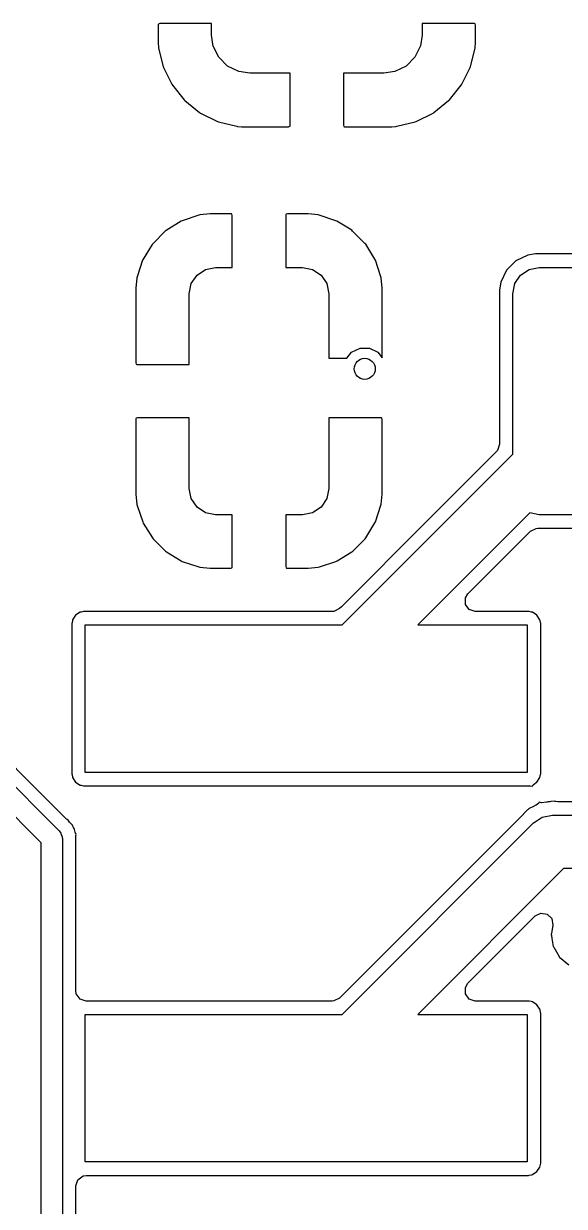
# Model space of a CAD drawing. Extents: x 3.59 to 5.68, y -3.55 to -1.66.
# Drawn here: x 4.0589 to 4.2612, y -3.22 to -2.7778 of the extents above; entities that cross this region are included whole.
import ezdxf

# ---------------------------------------------------------------- set-up
doc = ezdxf.new("R2010")
doc.units = 0
doc.header["$MEASUREMENT"] = 0
doc.layers.add('BLACK', color=7, linetype='CONTINUOUS')

msp = doc.modelspace()

# ---------------------------------------------------------------- linework, layer by layer
at = {"layer": 'BLACK', "linetype": 'CONTINUOUS'}
for p, q in [((4.1093, -2.77793), (4.10919, -2.7781)), ((4.10919, -2.7781), (4.10919, -2.78494)), ((4.1098, -2.77777), (4.1093, -2.77793)), ((4.12919, -2.77777), (4.1098, -2.77777)), ((4.12919, -2.78204), (4.12919, -2.77777)), ((4.2276, -2.77777), (4.20793, -2.77777)), ((4.20793, -2.77777), (4.20793, -2.78204)), ((4.22776, -2.77789), (4.2276, -2.77777)), ((4.22793, -2.77839), (4.22776, -2.77789)), ((4.22793, -2.78494), (4.22793, -2.77839)), ((4.10919, -2.78494), (4.10919, -2.78507)), ((4.10919, -2.78507), (4.10929, -2.78655)), ((4.12979, -2.78614), (4.12919, -2.78204)), ((4.20793, -2.78204), (4.20733, -2.78612)), ((4.22782, -2.78655), (4.22792, -2.78507)), ((4.22792, -2.78507), (4.22793, -2.78494)), ((4.10929, -2.78655), (4.10934, -2.78689)), ((4.10934, -2.78689), (4.11105, -2.79374)), ((4.13185, -2.79035), (4.12979, -2.78614)), ((4.13517, -2.79366), (4.13185, -2.79035)), ((4.20527, -2.79033), (4.20196, -2.79365)), ((4.20733, -2.78612), (4.20527, -2.79033)), ((4.22606, -2.79374), (4.22777, -2.78689)), ((4.22777, -2.78689), (4.22782, -2.78655)), ((4.11105, -2.79374), (4.1112, -2.79414)), ((4.1112, -2.79414), (4.11432, -2.80043)), ((4.13938, -2.79572), (4.13517, -2.79366)), ((4.20196, -2.79365), (4.19775, -2.79571)), ((4.22279, -2.80043), (4.22591, -2.79414)), ((4.22591, -2.79414), (4.22606, -2.79374)), ((4.14346, -2.79631), (4.13938, -2.79572)), ((4.15856, -2.79631), (4.14346, -2.79631)), ((4.15856, -2.81599), (4.15856, -2.79631)), ((4.19365, -2.79631), (4.17856, -2.79631)), ((4.17856, -2.79631), (4.17856, -2.8157)), ((4.19775, -2.79571), (4.19365, -2.79631)), ((4.11432, -2.80043), (4.11455, -2.80078)), ((4.11455, -2.80078), (4.11895, -2.80626)), ((4.21816, -2.80626), (4.22256, -2.80078)), ((4.22256, -2.80078), (4.22279, -2.80043)), ((4.11895, -2.80626), (4.11924, -2.80655)), ((4.11924, -2.80655), (4.12472, -2.81095)), ((4.21239, -2.81095), (4.21787, -2.80655)), ((4.21787, -2.80655), (4.21816, -2.80626)), ((4.12472, -2.81095), (4.12507, -2.81118)), ((4.12507, -2.81118), (4.13136, -2.8143)), ((4.20575, -2.8143), (4.21204, -2.81118)), ((4.21204, -2.81118), (4.21239, -2.81095)), ((4.13136, -2.8143), (4.13176, -2.81445)), ((4.13176, -2.81445), (4.13861, -2.81616)), ((4.13861, -2.81616), (4.13895, -2.81621)), ((4.13895, -2.81621), (4.14043, -2.81631)), ((4.14043, -2.81631), (4.14056, -2.81631)), ((4.14056, -2.81631), (4.15794, -2.81631)), ((4.15794, -2.81631), (4.15844, -2.81615)), ((4.15844, -2.81615), (4.15856, -2.81599)), ((4.17856, -2.8157), (4.17872, -2.8162)), ((4.17872, -2.8162), (4.17888, -2.81631)), ((4.17888, -2.81631), (4.19655, -2.81631)), ((4.19655, -2.81631), (4.19668, -2.81631)), ((4.19668, -2.81631), (4.19816, -2.81621)), ((4.19816, -2.81621), (4.1985, -2.81616)), ((4.1985, -2.81616), (4.20535, -2.81445)), ((4.20535, -2.81445), (4.20575, -2.8143)), ((4.11777, -2.85165), (4.11224, -2.85508)), ((4.11818, -2.85146), (4.11777, -2.85165)), ((4.12437, -2.8494), (4.11818, -2.85146)), ((4.12478, -2.84931), (4.12437, -2.8494)), ((4.12863, -2.84891), (4.12478, -2.84931)), ((4.12883, -2.8489), (4.12863, -2.84891)), ((4.13663, -2.8489), (4.12883, -2.8489)), ((4.13679, -2.84902), (4.13663, -2.8489)), ((4.13695, -2.84952), (4.13679, -2.84902)), ((4.13695, -2.8689), (4.13695, -2.84952)), ((4.15707, -2.84906), (4.15695, -2.84923)), ((4.15695, -2.84923), (4.15695, -2.8689)), ((4.15757, -2.8489), (4.15707, -2.84906)), ((4.16508, -2.8489), (4.15757, -2.8489)), ((4.16528, -2.84891), (4.16508, -2.8489)), ((4.16907, -2.8493), (4.16528, -2.84891)), ((4.16949, -2.84939), (4.16907, -2.8493)), ((4.17568, -2.85144), (4.16949, -2.84939)), ((4.17608, -2.85163), (4.17568, -2.85144)), ((4.18162, -2.85505), (4.17608, -2.85163)), ((4.11189, -2.85536), (4.10729, -2.85996)), ((4.11224, -2.85508), (4.11189, -2.85536)), ((4.18197, -2.85532), (4.18162, -2.85505)), ((4.18658, -2.85992), (4.18197, -2.85532)), ((4.10701, -2.86032), (4.1036, -2.86585)), ((4.10729, -2.85996), (4.10701, -2.86032)), ((4.18686, -2.86027), (4.18658, -2.85992)), ((4.19028, -2.86581), (4.18686, -2.86027)), ((4.24745, -2.86431), (4.243, -2.86649)), ((4.25037, -2.86388), (4.24745, -2.86431)), ((4.26811, -2.86388), (4.25037, -2.86388)), ((4.10341, -2.86626), (4.10136, -2.87245)), ((4.1036, -2.86585), (4.10341, -2.86626)), ((4.12375, -2.87178), (4.12695, -2.86965)), ((4.12695, -2.86965), (4.13071, -2.8689)), ((4.13071, -2.8689), (4.13695, -2.8689)), ((4.15695, -2.8689), (4.16319, -2.8689)), ((4.16319, -2.8689), (4.16696, -2.86965)), ((4.16696, -2.86965), (4.17015, -2.87178)), ((4.19047, -2.86621), (4.19028, -2.86581)), ((4.19254, -2.8724), (4.19047, -2.86621)), ((4.23951, -2.86999), (4.23734, -2.87444)), ((4.243, -2.86649), (4.23951, -2.86999)), ((4.24482, -2.87178), (4.24801, -2.86965)), ((4.24801, -2.86965), (4.25178, -2.8689)), ((4.25178, -2.8689), (4.28426, -2.8689)), ((4.10127, -2.87286), (4.10088, -2.87666)), ((4.10136, -2.87245), (4.10127, -2.87286)), ((4.12162, -2.87498), (4.12375, -2.87178)), ((4.17015, -2.87178), (4.17229, -2.87498)), ((4.19263, -2.87281), (4.19254, -2.8724)), ((4.19302, -2.87666), (4.19263, -2.87281)), ((4.23734, -2.87444), (4.23691, -2.87734)), ((4.24268, -2.87498), (4.24482, -2.87178)), ((4.10088, -2.87666), (4.10087, -2.87686)), ((4.10087, -2.87686), (4.10087, -2.90454)), ((4.12087, -2.87874), (4.12162, -2.87498)), ((4.12087, -2.90516), (4.12087, -2.87874)), ((4.17229, -2.87498), (4.17304, -2.87874)), ((4.17304, -2.87874), (4.17304, -2.90289)), ((4.19304, -2.87686), (4.19302, -2.87666)), ((4.19304, -2.90271), (4.19304, -2.87686)), ((4.23691, -2.87734), (4.23691, -2.90697)), ((4.24193, -2.87874), (4.24268, -2.87498)), ((4.24193, -2.93873), (4.24193, -2.87874)), ((4.17981, -2.90289), (4.18159, -2.90066)), ((4.18159, -2.90066), (4.18475, -2.89915)), ((4.18475, -2.89915), (4.18825, -2.89915)), ((4.18825, -2.89915), (4.19141, -2.90067)), ((4.19141, -2.90067), (4.19304, -2.90271)), ((4.10087, -2.90454), (4.10103, -2.90504)), ((4.10103, -2.90504), (4.10119, -2.90516)), ((4.10119, -2.90516), (4.12087, -2.90516)), ((4.17304, -2.90289), (4.17981, -2.90289)), ((4.23691, -2.90697), (4.23691, -2.93503)), ((4.10099, -2.92532), (4.10087, -2.92549)), ((4.10087, -2.92549), (4.10087, -2.95346)), ((4.10149, -2.92516), (4.10099, -2.92532)), ((4.12087, -2.92516), (4.10149, -2.92516)), ((4.12087, -2.95158), (4.12087, -2.92516)), ((4.19271, -2.92516), (4.17304, -2.92516)), ((4.17304, -2.92516), (4.17304, -2.95158)), ((4.19287, -2.92528), (4.19271, -2.92516)), ((4.19304, -2.92578), (4.19287, -2.92528)), ((4.19304, -2.95346), (4.19304, -2.92578)), ((4.23691, -2.93503), (4.23617, -2.93732)), ((4.17803, -3.00261), (4.24193, -2.93873)), ((4.23577, -2.93779), (4.21013, -2.96343)), ((4.23617, -2.93732), (4.23577, -2.93779)), ((4.10087, -2.95346), (4.10088, -2.95366)), ((4.10088, -2.95366), (4.10128, -2.95751)), ((4.12162, -2.95535), (4.12087, -2.95158)), ((4.17304, -2.95158), (4.17229, -2.95535)), ((4.19264, -2.95746), (4.19303, -2.95366)), ((4.19303, -2.95366), (4.19304, -2.95346)), ((4.10128, -2.95751), (4.10137, -2.95793)), ((4.10137, -2.95793), (4.10343, -2.96411)), ((4.12375, -2.95854), (4.12162, -2.95535)), ((4.12695, -2.96067), (4.12375, -2.95854)), ((4.17015, -2.95854), (4.16696, -2.96067)), ((4.17229, -2.95535), (4.17015, -2.95854)), ((4.19049, -2.96406), (4.19255, -2.95787)), ((4.19255, -2.95787), (4.19264, -2.95746)), ((4.13071, -2.96142), (4.12695, -2.96067)), ((4.13695, -2.96142), (4.13071, -2.96142)), ((4.13695, -2.9811), (4.13695, -2.96142)), ((4.16319, -2.96142), (4.15695, -2.96142)), ((4.15695, -2.96142), (4.15695, -2.9808)), ((4.16696, -2.96067), (4.16319, -2.96142)), ((4.24823, -2.96072), (4.20632, -3.00261)), ((4.25178, -2.96142), (4.24823, -2.96072)), ((4.28426, -2.96142), (4.25178, -2.96142)), ((4.10343, -2.96411), (4.10362, -2.96452)), ((4.10362, -2.96452), (4.10705, -2.97005)), ((4.21013, -2.96343), (4.17775, -2.9958)), ((4.18689, -2.97001), (4.1903, -2.96447)), ((4.1903, -2.96447), (4.19049, -2.96406)), ((4.24846, -2.96758), (4.25061, -2.96649)), ((4.25061, -2.96649), (4.25121, -2.96644)), ((4.25121, -2.96644), (4.28059, -2.96644)), ((4.10705, -2.97005), (4.10733, -2.9704)), ((4.10733, -2.9704), (4.11193, -2.975)), ((4.18202, -2.97497), (4.18661, -2.97036)), ((4.18661, -2.97036), (4.18689, -2.97001)), ((4.2251, -2.99094), (4.24846, -2.96758)), ((4.11193, -2.975), (4.11228, -2.97528)), ((4.11228, -2.97528), (4.11782, -2.97869)), ((4.17613, -2.97867), (4.18166, -2.97524)), ((4.18166, -2.97524), (4.18202, -2.97497)), ((4.11782, -2.97869), (4.11823, -2.97888)), ((4.11823, -2.97888), (4.12442, -2.98093)), ((4.16954, -2.98092), (4.17572, -2.97886)), ((4.17572, -2.97886), (4.17613, -2.97867)), ((4.12442, -2.98093), (4.12483, -2.98102)), ((4.12483, -2.98102), (4.12863, -2.98141)), ((4.12863, -2.98141), (4.12883, -2.98142)), ((4.12883, -2.98142), (4.13634, -2.98142)), ((4.13634, -2.98142), (4.13683, -2.98126)), ((4.13683, -2.98126), (4.13695, -2.9811)), ((4.15695, -2.9808), (4.15712, -2.9813)), ((4.15712, -2.9813), (4.15728, -2.98142)), ((4.15728, -2.98142), (4.16507, -2.98142)), ((4.16507, -2.98142), (4.16528, -2.98141)), ((4.16528, -2.98141), (4.16912, -2.98101)), ((4.16912, -2.98101), (4.16954, -2.98092)), ((4.22414, -2.99249), (4.2251, -2.99094)), ((4.22414, -2.9949), (4.22414, -2.99249)), ((4.07998, -2.99789), (4.07832, -2.999)), ((4.08036, -2.99781), (4.07998, -2.99789)), ((4.08126, -2.99763), (4.08036, -2.99781)), ((4.08145, -2.99759), (4.08126, -2.99763)), ((4.08126, -2.99763), (4.08126, -2.99763)), ((4.17434, -2.99759), (4.08145, -2.99759)), ((4.17495, -2.99755), (4.17434, -2.99759)), ((4.17709, -2.99645), (4.17495, -2.99755)), ((4.17775, -2.9958), (4.17709, -2.99645)), ((4.22556, -2.99685), (4.22414, -2.9949)), ((4.22785, -2.99759), (4.22556, -2.99685)), ((4.24779, -2.99759), (4.22785, -2.99759)), ((4.24798, -2.99763), (4.24779, -2.99759)), ((4.24888, -2.99781), (4.24798, -2.99763)), ((4.24798, -2.99763), (4.24798, -2.99763)), ((4.24925, -2.99789), (4.24888, -2.99781)), ((4.25091, -2.999), (4.24925, -2.99789)), ((4.07701, -3.00169), (4.07692, -3.00212)), ((4.07692, -3.00212), (4.07692, -3.05823)), ((4.07714, -3.00103), (4.07701, -3.00169)), ((4.07721, -3.00066), (4.07714, -3.00103)), ((4.07832, -2.999), (4.07721, -3.00066)), ((4.08194, -3.05773), (4.08194, -3.00261)), ((4.08194, -3.00261), (4.17803, -3.00261)), ((4.20632, -3.00261), (4.2473, -3.00261)), ((4.2473, -3.00261), (4.2473, -3.05773)), ((4.25202, -3.00066), (4.25091, -2.999)), ((4.2521, -3.00103), (4.25202, -3.00066)), ((4.25223, -3.00169), (4.2521, -3.00103)), ((4.25231, -3.00212), (4.25223, -3.00169)), ((4.25231, -3.05823), (4.25231, -3.00212)), ((4.00834, -3.01573), (4.07223, -3.07963)), ((4.06331, -3.0636), (4.01787, -3.01816)), ((4.06551, -3.08404), (4.00264, -3.02117)), ((4.07692, -3.05823), (4.07696, -3.05841)), ((4.07696, -3.05841), (4.07696, -3.05841)), ((4.07696, -3.05841), (4.07699, -3.05856)), ((4.07699, -3.05856), (4.07721, -3.05969)), ((4.07721, -3.05969), (4.07832, -3.06135)), ((4.2473, -3.05773), (4.08194, -3.05773)), ((4.25091, -3.06135), (4.25202, -3.05969)), ((4.25202, -3.05969), (4.25225, -3.05856)), ((4.25225, -3.05856), (4.25228, -3.05841)), ((4.25228, -3.05841), (4.25231, -3.05823)), ((4.25228, -3.05841), (4.25228, -3.05841)), ((4.07459, -3.07488), (4.06331, -3.0636)), ((4.07832, -3.06135), (4.07998, -3.06246)), ((4.07998, -3.06246), (4.08036, -3.06254)), ((4.08036, -3.06254), (4.08126, -3.06271)), ((4.08126, -3.06271), (4.08126, -3.06271)), ((4.08126, -3.06271), (4.08145, -3.06275)), ((4.08145, -3.06275), (4.24779, -3.06275)), ((4.24779, -3.06275), (4.24798, -3.06271)), ((4.24798, -3.06271), (4.24817, -3.0627)), ((4.24817, -3.0627), (4.24817, -3.06274)), ((4.24817, -3.06274), (4.24922, -3.06287)), ((4.24922, -3.06287), (4.24951, -3.06235)), ((4.24951, -3.06235), (4.24999, -3.06197)), ((4.24999, -3.06197), (4.25059, -3.06156)), ((4.25059, -3.06156), (4.25091, -3.06135)), ((4.25172, -3.0689), (4.25159, -3.06919)), ((4.25262, -3.06908), (4.25172, -3.0689)), ((4.25452, -3.06885), (4.25262, -3.06908)), ((4.25471, -3.06883), (4.25452, -3.06885)), ((4.2551, -3.06876), (4.25471, -3.06883)), ((4.25533, -3.06872), (4.2551, -3.06876)), ((4.25548, -3.0687), (4.25533, -3.06872)), ((4.25533, -3.06872), (4.25533, -3.06872)), ((4.25565, -3.0687), (4.25548, -3.0687)), ((4.25574, -3.06869), (4.25565, -3.0687)), ((4.25607, -3.06867), (4.25574, -3.06869)), ((4.25611, -3.06866), (4.25607, -3.06867)), ((4.25745, -3.06851), (4.25611, -3.06866)), ((4.25776, -3.06857), (4.25745, -3.06851)), ((4.25793, -3.06861), (4.25776, -3.06857)), ((4.25776, -3.06857), (4.25776, -3.06857)), ((4.25875, -3.0687), (4.25793, -3.06861)), ((4.28998, -3.0687), (4.25875, -3.0687)), ((4.24583, -3.07338), (4.17709, -3.14212)), ((4.24594, -3.07327), (4.24583, -3.07338)), ((4.24663, -3.07252), (4.24594, -3.07327)), ((4.2474, -3.07168), (4.24663, -3.07252)), ((4.24764, -3.07156), (4.2474, -3.07168)), ((4.24772, -3.07149), (4.24764, -3.07156)), ((4.24775, -3.07146), (4.24772, -3.07149)), ((4.24781, -3.0714), (4.24775, -3.07146)), ((4.24798, -3.07126), (4.24781, -3.0714)), ((4.24983, -3.07037), (4.24798, -3.07126)), ((4.24999, -3.07029), (4.24983, -3.07037)), ((4.25044, -3.07004), (4.24999, -3.07029)), ((4.25058, -3.06997), (4.25044, -3.07004)), ((4.25159, -3.06919), (4.25058, -3.06997)), ((4.07498, -3.07518), (4.07459, -3.07488)), ((4.07522, -3.0754), (4.07498, -3.07518)), ((4.07558, -3.0756), (4.07522, -3.0754)), ((4.0761, -3.07633), (4.07558, -3.0756)), ((4.0765, -3.07679), (4.0761, -3.07633)), ((4.07713, -3.07742), (4.0765, -3.07679)), ((4.07728, -3.07781), (4.07713, -3.07742)), ((4.07745, -3.07807), (4.07728, -3.07781)), ((4.17802, -3.14828), (4.24966, -3.07665)), ((4.24966, -3.07665), (4.25023, -3.07626)), ((4.25023, -3.07626), (4.25291, -3.07448)), ((4.25291, -3.07448), (4.25673, -3.07372)), ((4.25673, -3.07372), (4.2989, -3.07372)), ((4.07223, -3.07963), (4.07238, -3.07991)), ((4.07238, -3.07991), (4.07263, -3.0801)), ((4.07263, -3.0801), (4.07292, -3.08097)), ((4.07292, -3.08097), (4.07334, -3.08179)), ((4.07334, -3.08179), (4.07329, -3.08211)), ((4.07329, -3.08211), (4.07339, -3.08241)), ((4.07757, -3.07835), (4.07745, -3.07807)), ((4.07781, -3.07869), (4.07757, -3.07835)), ((4.0779, -3.07909), (4.07781, -3.07869)), ((4.078, -3.07956), (4.0779, -3.07909)), ((4.07817, -3.08014), (4.078, -3.07956)), ((4.07849, -3.08098), (4.07817, -3.08014)), ((4.07841, -3.08254), (4.07847, -3.08139)), ((4.07847, -3.08139), (4.07849, -3.08098)), ((4.06551, -3.26483), (4.06551, -3.08404)), ((4.07339, -3.08241), (4.07339, -3.2632)), ((4.07841, -3.08275), (4.07841, -3.08254)), ((4.07841, -3.13937), (4.07841, -3.08275)), ((4.26087, -3.09372), (4.20631, -3.14828)), ((4.34905, -3.09372), (4.26087, -3.09372)), ((4.22508, -3.13661), (4.25026, -3.11143)), ((4.25026, -3.11143), (4.25241, -3.11034)), ((4.25241, -3.11034), (4.25479, -3.11071)), ((4.25479, -3.11071), (4.25649, -3.11242)), ((4.25649, -3.11242), (4.25686, -3.11486)), ((4.25643, -3.11726), (4.25624, -3.11836)), ((4.25686, -3.11486), (4.25643, -3.11726)), ((4.25624, -3.11836), (4.2563, -3.1187)), ((4.2563, -3.1187), (4.25651, -3.1199)), ((4.25651, -3.1199), (4.25703, -3.12284)), ((4.25703, -3.12284), (4.2572, -3.12314)), ((4.2572, -3.12314), (4.2572, -3.12314)), ((4.2572, -3.12314), (4.25819, -3.12486)), ((4.25819, -3.12486), (4.2593, -3.12678)), ((4.2593, -3.12678), (4.26278, -3.1297)), ((4.0786, -3.14057), (4.07841, -3.13937)), ((4.22413, -3.13816), (4.22508, -3.13661)), ((4.22413, -3.14057), (4.22413, -3.13816)), ((4.08001, -3.14252), (4.0786, -3.14057)), ((4.0823, -3.14326), (4.08001, -3.14252)), ((4.17433, -3.14326), (4.0823, -3.14326)), ((4.17494, -3.14322), (4.17433, -3.14326)), ((4.17709, -3.14212), (4.17494, -3.14322)), ((4.22554, -3.14252), (4.22413, -3.14057)), ((4.22784, -3.14326), (4.22554, -3.14252)), ((4.24779, -3.14326), (4.22784, -3.14326)), ((4.24798, -3.1433), (4.24779, -3.14326)), ((4.24872, -3.14345), (4.24798, -3.1433)), ((4.24798, -3.1433), (4.24798, -3.1433)), ((4.24925, -3.14356), (4.24872, -3.14345)), ((4.25091, -3.14466), (4.24925, -3.14356)), ((4.08194, -3.2034), (4.08194, -3.14828)), ((4.08194, -3.14828), (4.17802, -3.14828)), ((4.20631, -3.14828), (4.2473, -3.14828)), ((4.2473, -3.14828), (4.2473, -3.2034)), ((4.25202, -3.14632), (4.25091, -3.14466)), ((4.2521, -3.1467), (4.25202, -3.14632)), ((4.25227, -3.14754), (4.2521, -3.1467)), ((4.25231, -3.14779), (4.25227, -3.14754)), ((4.25231, -3.2039), (4.25231, -3.14779)), ((4.2473, -3.2034), (4.08194, -3.2034)), ((4.25091, -3.20702), (4.25202, -3.20536)), ((4.25202, -3.20536), (4.25231, -3.2039)), ((4.07841, -3.21232), (4.07915, -3.21003)), ((4.07915, -3.21003), (4.0811, -3.20861)), ((4.0811, -3.20861), (4.0823, -3.20842)), ((4.0823, -3.20842), (4.24779, -3.20842)), ((4.24779, -3.20842), (4.24798, -3.20838)), ((4.24798, -3.20838), (4.24888, -3.2082)), ((4.24798, -3.20838), (4.24798, -3.20838)), ((4.24888, -3.2082), (4.24925, -3.20813)), ((4.24925, -3.20813), (4.25091, -3.20702)), ((4.07841, -3.2595), (4.07841, -3.21232))]:
    msp.add_line(p, q, dxfattribs=at)
at = {"layer": 'BLACK'}
msp.add_circle((4.1865, -2.90683), 0.00394, dxfattribs=at)

doc.saveas('drawing.dxf')
